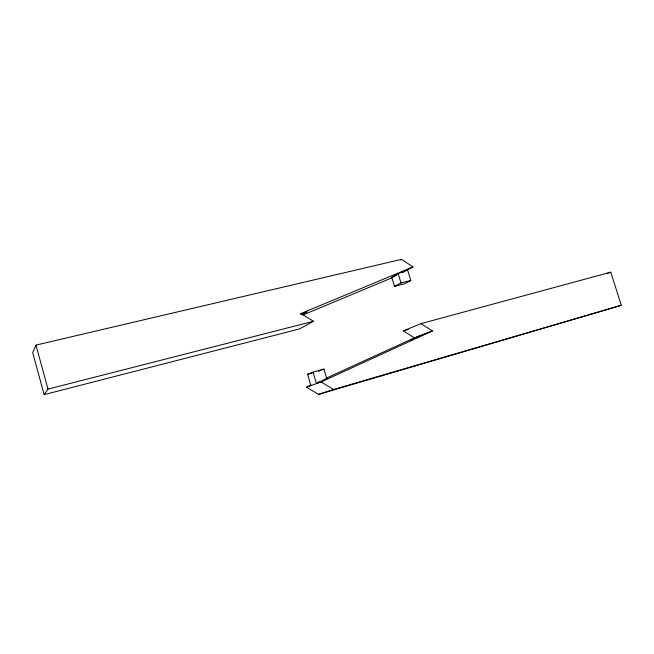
<?xml version="1.0" encoding="UTF-8"?>
<svg xmlns="http://www.w3.org/2000/svg" width="654" height="654" viewBox="0 0 654 654"><rect width="100%" height="100%" fill="white"/><g stroke="black" fill="none" stroke-linecap="round" stroke-linejoin="round"><path stroke-width="0.98" d="M402.627 272.514L413.001 266.881L401.499 259.36L35.978 345.099L32.7 352.629L44.145 394.64L299.426 328.946L313.56 321.286L300.971 313.536L300.423 313.863M44.145 394.64L47.979 389.097L313.56 321.286M301.698 314.836L307.061 311.729L300.979 314.272M400.411 259.99L401.499 259.36M391.746 277.263L398.212 273.732L407.556 269.84L410.794 280.533L404.172 283.942L394.485 286.338L391.746 277.263L396.365 275.334M394.485 286.338L401 282.953L410.794 280.533M420.963 323.64L610.746 272.187L621.3 305.312L318.621 394.387L306.505 387.201L321.073 381.952L432.449 330.949L420.963 323.64L403.33 330.859L414.44 337.856L432.449 330.949M306.505 387.201L311.116 385.092M325.88 378.347L414.44 337.856M317.705 382.5L319.414 381.723M419.852 335.78L410.671 339.982L426.735 333.139M326.828 378.87L316.446 383.62L313.07 372.118L323.943 369.069L326.828 378.87L322.079 380.595M300.971 313.536L413.001 266.881M303.194 314.893L393.013 277.378M310.879 385.631L307.56 374.309L313.07 372.118M318.285 371.292L323.943 369.069M606.994 273.568L610.746 272.187M318.621 394.387L333.646 389.465L621.3 305.312M307.56 374.309L312.432 372.935M403.33 330.859L408.251 329.518M321.073 381.952L333.646 389.465M398.212 273.732L401 282.953M35.978 345.099L47.979 389.097"/></g></svg>
